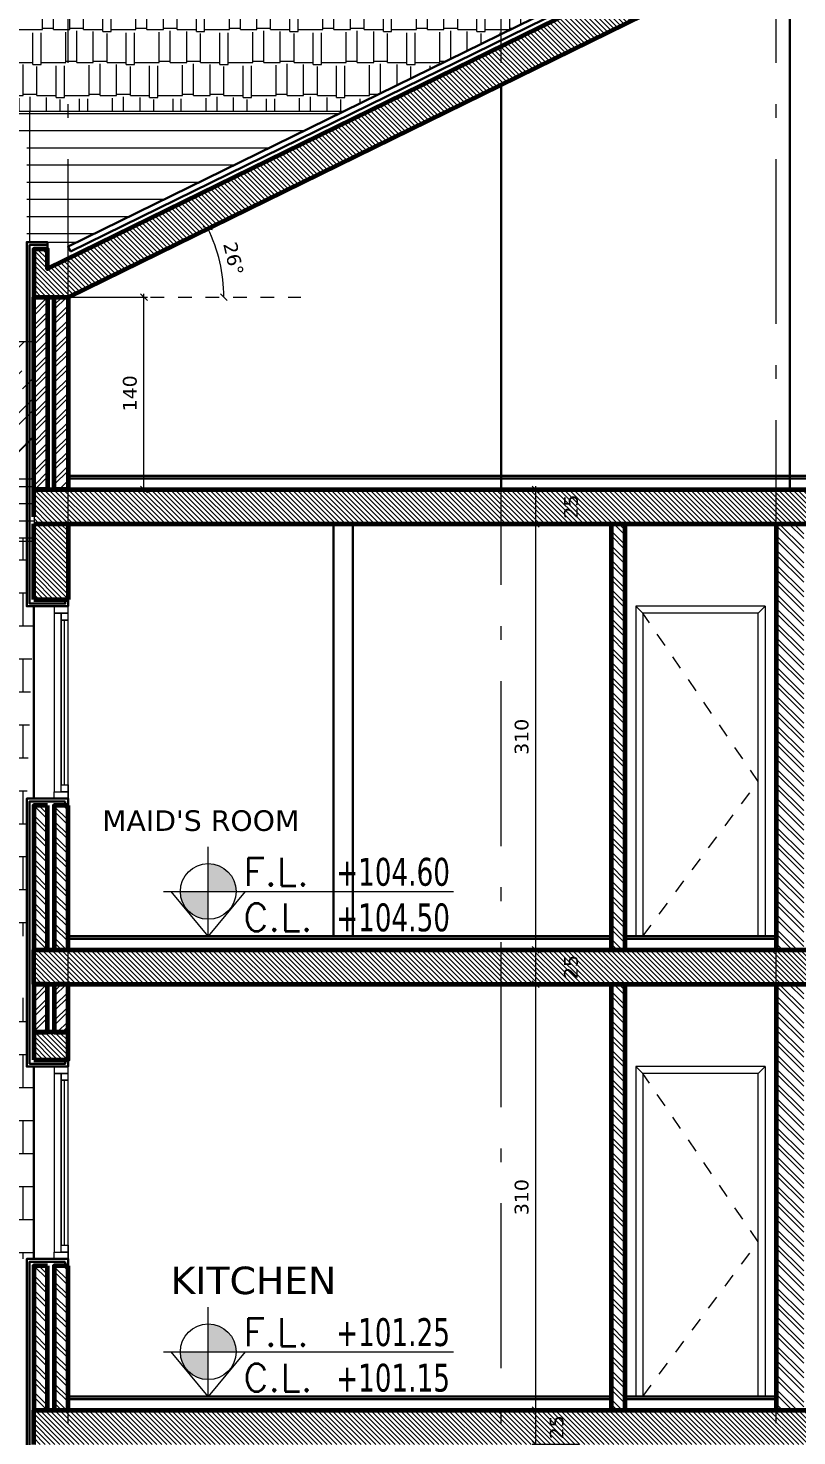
# Model space of a CAD drawing. Header units: inches. Extents: x -48 to 777, y -156 to 510.
# Drawn here: x 688.13 to 693.72, y -47.2 to -36.95 of the extents above; entities that cross this region are included whole.
import ezdxf
from ezdxf.enums import TextEntityAlignment as Align

# ---------------------------------------------------------------- set-up
doc = ezdxf.new("R2010")
doc.units = ezdxf.units.IN
doc.header["$MEASUREMENT"] = 0
for name, pattern in [('ACAD_ISO10W100', [18, 12, -3, 0, -3]), ('HIDDEN', [0.375, 0.25, -0.125]), ('NUHA', [1.45, 0.75, -0.25, 0.2, -0.25])]:
    doc.linetypes.add(name, pattern=pattern)
doc.layers.get('Defpoints').update_dxf_attribs({"lineweight": 5})
for name, color, linetype, lineweight in [('A-AXIS ST', 251, 'ACAD_ISO10W100', 5), ('A-DIM', 9, 'Continuous', 5), ('A-DOORS', 38, 'Continuous', 20), ('A-HIDDEN', 254, 'HIDDEN', 5), ('A-PILLARS', 1, 'Continuous', 60), ('A-PROJECTION1', 6, 'Continuous', 30), ('A-SIGNS1', 20, 'Continuous', 15), ('A-SIGNS2', 30, 'Continuous', 15), ('A-TEXT', 50, 'Continuous', 15), ('A-WALLS', 7, 'Continuous', 60), ('C-STONE', 42, 'Continuous', 30), ('D-GLASS', 171, 'Continuous', 20), ('D-METAL', 156, 'Continuous', 20), ('D-WOOD', 32, 'Continuous', 20), ('H-GLASS', 111, 'Continuous', 5), ('H-PILLARS', 61, 'Continuous', 5), ('H-WALLS', 51, 'Continuous', 5), ('H-WOOD', 26, 'Continuous', 5)]:
    doc.layers.add(name, color=color, linetype=linetype, lineweight=lineweight)
doc.layers.add('H-STONE', color=7, linetype='Continuous', lineweight=5, true_color=0xc8bd6a)
doc.layers.add('HH-DARK GREY', color=7, linetype='Continuous', lineweight=5, true_color=0x404040)
doc.styles.add('ROMAND', font='verdana.ttf')
doc.styles.add('ROMANS', font='romans__.ttf', dxfattribs={"height": 0.14})
doc.dimstyles.new('M-1.50', dxfattribs={"dimtxt": 0.1, "dimasz": 0.05, "dimexe": 0.025, "dimexo": 0.025, "dimgap": 0.05, "dimtad": 1, "dimlfac": 100, "dimrnd": 0.5, "dimzin": 9, "dimdsep": 46, "dimtxsty": 'ROMAND', "dimblk": 'OBLIQUE', "dimcen": 1, "dimdle": 0.025, "dimclrd": 256, "dimclre": 256, "dimclrt": 2, "dimadec": 0, "dimazin": 0, "dimtfac": 0.666667, "dimtmove": 2, "dimatfit": 3, "dimfxl": 0.04, "dimtolj": 1, "dimtzin": 5, "dimlwd": -1, "dimlwe": -1, "dimarcsym": 0})
pattern_1 = [(135, (35.673634, 88.62059), (-0.053033009, -0.053033009), []), (135, (35.673634, 88.65595), (-0.053033009, -0.053033009), [])]
pattern_2 = [(0, (545.0552, -51.86235), (0, 0.24), []), (90, (545.0552, -51.86235), (-0.24, 0.24), [0.24, -0.24])]
pattern_3 = [(135, (35.673634, 91.97059), (-0.053033009, -0.053033009), []), (135, (35.673634, 92.00595), (-0.053033009, -0.053033009), [])]
pattern_4 = [(45, (248.9044, -345.3776), (-0.053033009, 0.053033009), []), (45, (248.93976, -345.3776), (-0.053033009, 0.053033009), [])]
pattern_5 = [(45, (532.505204, -55.21235), (-0.05303301, 0.05303301), []), (45, (532.54056, -55.21235), (-0.05303301, 0.05303301), [])]

# ---------------------------------------------------------------- blocks, each defined once
blk = doc.blocks.new('GXFHGCGFCD')
at = {"layer": 'A-SIGNS1', "linetype": 'NUHA'}
h = blk.add_hatch(color=256, dxfattribs=at)
h.paths.add_polyline_path([(90.3819, 61.3301), (90.3819, 61.1701), (90.5419, 61.1701, 0.414214)])
h.paths.add_polyline_path([(90.3819, 61.1701), (90.2219, 61.1701, 0.414214), (90.3819, 61.0101)])
at = {"layer": 'A-SIGNS1'}
for p, q in [((90.3819, 60.9141), (90.3819, 61.4261)), ((90.1259, 61.1701), (91.7898, 61.1701))]:
    blk.add_line(p, q, dxfattribs=at)
blk.add_circle((90.3819, 61.1701), 0.16, dxfattribs=at)
blk = doc.blocks.new('DGXFHXFGDFD')
at = {"layer": 'A-SIGNS1'}
blk.add_blockref('GXFHGCGFCD', (0, 0), dxfattribs=at)
at = {"layer": 'A-SIGNS2', "linetype": 'NUHA', "style": 'ROMANS'}
for s, p in [('F.L.', (90.5835, 61.2031)), ('C.L.', (90.5835, 60.9413))]:
    blk.add_text(s, height=0.16, dxfattribs=at).set_placement(p)
at = {"layer": 'A-SIGNS2', "style": 'ROMANS', "width": 0.910135, "flags": 4}
for tag, p, p2 in [('NIV.FINI', (91.1159, 61.2031), (91.7898, 61.2031)), ('NIV.BETON', (91.1159, 60.9413), (91.7898, 60.9413))]:
    blk.add_attdef(tag, text='', height=0.16, dxfattribs=at).set_placement(p, p2, align=Align.FIT)
blk = doc.blocks.new('_Oblique')
at = {"color": 0, "linetype": 'ByBlock', "lineweight": -2}
blk.add_line((-0.5, -0.5), (0.5, 0.5), dxfattribs=at)
blk = doc.blocks.new('*D2207')
at = {"layer": 'A-DIM', "transparency": 16777216}
for p, q in [((691.824, -47.285), (691.824, -46.985)), ((692.142, -47.26), (691.799, -47.26))]:
    blk.add_line(p, q, dxfattribs=at)
at = {"layer": 'Defpoints', "color": 0, "transparency": 16777216}
for p in [(691.824, -47.01), (691.824, -47.01), (692.167, -47.26)]:
    blk.add_point(p, dxfattribs=at)
at = {"layer": 'A-DIM', "transparency": 16777216, "xscale": 0.05, "yscale": 0.05, "zscale": 0.05}
for p, rotation in [((691.824, -47.01), 90), ((691.824, -47.26), 270)]:
    blk.add_blockref('_Oblique', p, dxfattribs=dict(at, rotation=rotation))
at = {"layer": 'A-DIM', "color": 2, "transparency": 16777216, "insert": (691.977, -47.135), "char_height": 0.1, "attachment_point": 5, "rotation": 90, "style": 'ROMAND'}
blk.add_mtext('\\A1;25', dxfattribs=at)
blk = doc.blocks.new('*D2208')
at = {"layer": 'A-DIM', "transparency": 16777216}
for p, q in [((691.824, -47.035), (691.824, -43.885)), ((692.142, -47.01), (691.799, -47.01))]:
    blk.add_line(p, q, dxfattribs=at)
at = {"layer": 'Defpoints', "color": 0, "transparency": 16777216}
for p in [(691.824, -43.91), (691.824, -43.91), (692.167, -47.01)]:
    blk.add_point(p, dxfattribs=at)
at = {"layer": 'A-DIM', "transparency": 16777216, "xscale": 0.05, "yscale": 0.05, "zscale": 0.05}
for p, rotation in [((691.824, -43.91), 90), ((691.824, -47.01), 270)]:
    blk.add_blockref('_Oblique', p, dxfattribs=dict(at, rotation=rotation))
at = {"layer": 'A-DIM', "color": 2, "transparency": 16777216, "insert": (691.722, -45.46), "char_height": 0.1, "attachment_point": 5, "rotation": 90, "style": 'ROMAND'}
blk.add_mtext('\\A1;310', dxfattribs=at)
blk = doc.blocks.new('*D2209')
at = {"layer": 'A-DIM', "transparency": 16777216}
blk.add_line((691.824, -43.935), (691.824, -43.635), dxfattribs=at)
at = {"layer": 'Defpoints', "color": 0, "transparency": 16777216}
for p in [(691.824, -43.66), (691.824, -43.66), (691.824, -43.91)]:
    blk.add_point(p, dxfattribs=at)
at = {"layer": 'A-DIM', "transparency": 16777216, "xscale": 0.05, "yscale": 0.05, "zscale": 0.05}
for p, rotation in [((691.824, -43.66), 90), ((691.824, -43.91), 270)]:
    blk.add_blockref('_Oblique', p, dxfattribs=dict(at, rotation=rotation))
at = {"layer": 'A-DIM', "color": 2, "transparency": 16777216, "insert": (692.081, -43.785), "char_height": 0.1, "attachment_point": 5, "rotation": 90, "style": 'ROMAND'}
blk.add_mtext('\\A1;25', dxfattribs=at)
blk = doc.blocks.new('*D2210')
at = {"layer": 'A-DIM', "transparency": 16777216}
blk.add_line((691.824, -43.685), (691.824, -40.535), dxfattribs=at)
at = {"layer": 'Defpoints', "color": 0, "transparency": 16777216}
for p in [(691.824, -40.56), (691.824, -40.56), (691.824, -43.66)]:
    blk.add_point(p, dxfattribs=at)
at = {"layer": 'A-DIM', "transparency": 16777216, "xscale": 0.05, "yscale": 0.05, "zscale": 0.05}
for p, rotation in [((691.824, -40.56), 90), ((691.824, -43.66), 270)]:
    blk.add_blockref('_Oblique', p, dxfattribs=dict(at, rotation=rotation))
at = {"layer": 'A-DIM', "color": 2, "transparency": 16777216, "insert": (691.722, -42.11), "char_height": 0.1, "attachment_point": 5, "rotation": 90, "style": 'ROMAND'}
blk.add_mtext('\\A1;310', dxfattribs=at)
blk = doc.blocks.new('*D2211')
at = {"layer": 'A-DIM', "transparency": 16777216}
blk.add_line((691.824, -40.585), (691.824, -40.285), dxfattribs=at)
at = {"layer": 'Defpoints', "color": 0, "transparency": 16777216}
for p in [(691.824, -40.31), (691.824, -40.31), (691.824, -40.56)]:
    blk.add_point(p, dxfattribs=at)
at = {"layer": 'A-DIM', "transparency": 16777216, "xscale": 0.05, "yscale": 0.05, "zscale": 0.05}
for p, rotation in [((691.824, -40.31), 90), ((691.824, -40.56), 270)]:
    blk.add_blockref('_Oblique', p, dxfattribs=dict(at, rotation=rotation))
at = {"layer": 'A-DIM', "color": 2, "transparency": 16777216, "insert": (692.081, -40.435), "char_height": 0.1, "attachment_point": 5, "rotation": 90, "style": 'ROMAND'}
blk.add_mtext('\\A1;25', dxfattribs=at)
blk = doc.blocks.new('*D2237')
at = {"layer": 'A-DIM', "transparency": 16777216}
blk.add_line((691.824, -40.585), (691.824, -40.285), dxfattribs=at)
at = {"layer": 'Defpoints', "color": 0, "transparency": 16777216}
for p in [(691.824, -40.31), (691.824, -40.31), (691.824, -40.56)]:
    blk.add_point(p, dxfattribs=at)
at = {"layer": 'A-DIM', "transparency": 16777216, "xscale": 0.05, "yscale": 0.05, "zscale": 0.05}
for p, rotation in [((691.824, -40.31), 90), ((691.824, -40.56), 270)]:
    blk.add_blockref('_Oblique', p, dxfattribs=dict(at, rotation=rotation))
at = {"layer": 'A-DIM', "color": 2, "transparency": 16777216, "insert": (692.081, -40.435), "char_height": 0.1, "attachment_point": 5, "rotation": 90, "style": 'ROMAND'}
blk.add_mtext('\\A1;25', dxfattribs=at)
blk = doc.blocks.new('*D2239')
at = {"layer": 'A-DIM', "transparency": 16777216}
for p, q in [((688.448, -38.91), (689, -38.91)), ((688.975, -40.335), (688.975, -38.885)), ((688.448, -40.31), (689, -40.31))]:
    blk.add_line(p, q, dxfattribs=at)
at = {"layer": 'Defpoints', "color": 0, "transparency": 16777216}
for p in [(688.423, -38.91), (688.975, -38.91), (688.423, -40.31)]:
    blk.add_point(p, dxfattribs=at)
at = {"layer": 'A-DIM', "transparency": 16777216, "xscale": 0.05, "yscale": 0.05, "zscale": 0.05}
for p, rotation in [((688.975, -38.91), 90), ((688.975, -40.31), 270)]:
    blk.add_blockref('_Oblique', p, dxfattribs=dict(at, rotation=rotation))
at = {"layer": 'A-DIM', "color": 2, "transparency": 16777216, "insert": (688.873, -39.61), "char_height": 0.1, "attachment_point": 5, "rotation": 90, "style": 'ROMAND'}
blk.add_mtext('\\A1;140', dxfattribs=at)
blk = doc.blocks.new('*D2417')
at = {"layer": 'A-DIM', "transparency": 16777216}
blk.add_arc((688.423, -38.91), 1.133, 0, 26.1646, dxfattribs=at)
at = {"layer": 'Defpoints', "color": 0, "transparency": 16777216}
for p in [(694.573, -35.888), (689.543, -38.738), (688.423, -38.91), (688.423, -38.91), (690.116, -38.91)]:
    blk.add_point(p, dxfattribs=at)
at = {"layer": 'A-DIM', "transparency": 16777216, "xscale": 0.05, "yscale": 0.05, "zscale": 0.05}
for p, rotation in [((689.44, -38.41), 116.1646094102182), ((689.556, -38.91), 270.0000003872761)]:
    blk.add_blockref('_Oblique', p, dxfattribs=dict(at, rotation=rotation))
at = {"layer": 'A-DIM', "color": 2, "transparency": 16777216, "insert": (689.626, -38.63), "char_height": 0.1, "attachment_point": 5, "rotation": 283.0823, "style": 'ROMAND'}
blk.add_mtext('\\A1;26°', dxfattribs=at)

msp = doc.modelspace()

# ---------------------------------------------------------------- hatches: boundary and pattern name
at = {"layer": 'H-GLASS'}
h = msp.add_hatch(dxfattribs=at)
h.set_pattern_fill('AR-RROOF', color=256, scale=0.3, angle=45)
h.set_pattern_definition([(45, (681.93986, 340.34987), (0.25455844, 0.6788225), [4.5, -0.6, 1.5, -0.3]), (45, (682.11593, 340.73808), (-0.49426764, 0.07000357), [0.9, -0.099, 1.8, -0.225]), (45, (681.86562, 340.63625), (0.96095812, 1.24521504), [2.4, -0.42, 1.2, -0.3])])
h.paths.add_polyline_path([(685.50002, -39.23483), (685.50002, -40.23483), (688.18002, -40.23483), (688.18002, -39.23483)])
at = {"layer": 'H-PILLARS'}
h = msp.add_hatch(dxfattribs=at)
h.set_pattern_fill('ANSI31', color=256, scale=0.2, angle=90)
h.set_pattern_definition([(135, (590.396156, -335.32274), (-0.0176776695, -0.0176776695), [])])
h.paths.add_polyline_path([(694.57293, -35.88837), (700.72293, -38.90983), (700.97293, -38.90983), (700.97293, -38.55983), (700.87293, -38.55983), (700.87293, -38.70499), (694.57293, -35.60983), (688.27293, -38.70499), (688.27293, -38.55983), (688.17293, -38.55983), (688.17293, -38.90983), (688.42293, -38.90983)])
h = msp.add_hatch(dxfattribs=at)
h.set_pattern_fill('ANSI31', color=256, scale=0.2, angle=90)
h.set_pattern_definition([(135, (67.286342, 6.443808), (-0.0176776695, -0.0176776695), [])])
h.paths.add_polyline_path([(700.97293, -40.30983), (688.17293, -40.30983), (688.17293, -40.55983), (700.97293, -40.55983)])
h = msp.add_hatch(dxfattribs=at)
h.set_pattern_fill('ANSI31', color=256, scale=0.2, angle=90)
h.set_pattern_definition([(135, (67.286342, 6.443808), (-0.0176776695, -0.0176776695), [])])
h.paths.add_polyline_path([(700.97293, -40.30983), (688.17293, -40.30983), (688.17293, -40.55983), (700.97293, -40.55983)])
h = msp.add_hatch(dxfattribs=at)
h.set_pattern_fill('ANSI31', color=256, scale=0.2, angle=90)
h.set_pattern_definition([(135, (-825.839828, -280.471009), (-0.01767766953, -0.01767766953), [])])
h.paths.add_polyline_path([(688.42293, -40.55983), (688.17293, -40.55983), (688.17293, -41.10983), (688.42293, -41.10983)])
h = msp.add_hatch(dxfattribs=at)
h.set_pattern_fill('ANSI31', color=256, scale=0.2, angle=90)
h.set_pattern_definition([(135, (-31.713658, 6.443808), (-0.0176776695, -0.0176776695), [])])
h.paths.add_polyline_path([(700.97293, -43.65983), (688.17293, -43.65983), (688.17293, -43.90983), (700.97293, -43.90983)])
h = msp.add_hatch(dxfattribs=at)
h.set_pattern_fill('ANSI31', color=256, scale=0.2, angle=90)
h.set_pattern_definition([(135, (532.505204, -55.21235), (-0.0176776695, -0.0176776695), [])])
h.paths.add_polyline_path([(688.17293, -44.45983), (688.42293, -44.45983), (688.42293, -44.25983), (688.17293, -44.25983)])
h = msp.add_hatch(dxfattribs=at)
h.set_pattern_fill('ANSI31', color=256, scale=0.2, angle=90)
h.set_pattern_definition([(135, (-130.713658, 6.443808), (-0.0176776695, -0.0176776695), [])])
h.paths.add_polyline_path([(702.52293, -47.00983), (688.17293, -47.00983), (688.17293, -47.25983), (702.52293, -47.25983)])
h.paths.add_polyline_path([(700.97293, -50.35983), (700.87293, -50.35983), (688.17293, -50.35983), (688.17293, -50.60983), (688.42293, -50.60983), (700.97293, -50.60983)])
at = {"layer": 'H-STONE'}
h = msp.add_hatch(dxfattribs=at)
h.set_pattern_fill('AR-B816', color=256, scale=0.03)
h.set_pattern_definition(pattern_2)
h.paths.add_polyline_path([(688.17293, -41.15983), (688.12293, -41.15983), (688.12293, -40.65983), (685.67293, -40.65983), (685.67293, -43.55983), (686.27075, -43.55983), (686.27075, -41.15983), (687.17075, -41.15983), (687.17075, -43.55983), (688.12293, -43.55983), (688.12293, -42.55983)])
h = msp.add_hatch(dxfattribs=at)
h.set_pattern_fill('AR-B816', color=256, scale=0.03)
h.set_pattern_definition(pattern_2)
h.paths.add_polyline_path([(688.17293, -44.50983), (688.12293, -44.50983), (688.12293, -44.00983), (686.92293, -44.00983), (685.67293, -44.00983), (685.67293, -46.90983), (685.75293, -46.90983), (685.75293, -45.90983), (686.27075, -45.90983), (686.27075, -44.50983), (687.17075, -44.50983), (687.17075, -45.90983), (688.12293, -45.90983), (688.17293, -45.90983)])
at = {"layer": 'H-WALLS'}
h = msp.add_hatch(dxfattribs=at)
h.set_pattern_fill('ANSI32', color=256, scale=0.2)
h.set_pattern_definition(pattern_4)
h.paths.add_polyline_path([(688.17293, -38.90983), (688.27293, -38.90983), (688.27293, -40.30983), (688.17293, -40.30983)])
h = msp.add_hatch(dxfattribs=at)
h.set_pattern_fill('ANSI32', color=256, scale=0.2)
h.set_pattern_definition(pattern_4)
h.paths.add_polyline_path([(688.32293, -38.90983), (688.42293, -38.90983), (688.42293, -40.30983), (688.32293, -40.30983)])
h = msp.add_hatch(dxfattribs=at)
h.set_pattern_fill('ANSI32', color=256, scale=0.2, angle=90)
h.set_pattern_definition([(135, (-130.71366, 13.14381), (-0.0530330086, -0.0530330086), []), (135, (-130.71366, 13.17916), (-0.0530330086, -0.0530330086), [])])
h.paths.add_polyline_path([(692.47293, -40.55983), (692.37293, -40.55983), (692.37293, -43.65983), (692.47293, -43.65983)])
h.paths.add_polyline_path([(693.77293, -40.55983), (693.57293, -40.55983), (693.57293, -43.65983), (693.77293, -43.65983)])
h = msp.add_hatch(dxfattribs=at)
h.set_pattern_fill('ANSI32', color=256, scale=0.2, angle=90)
h.set_pattern_definition(pattern_3)
h.paths.add_polyline_path([(688.27293, -42.60983), (688.17293, -42.60983), (688.17293, -43.65983), (688.27293, -43.65983)])
h = msp.add_hatch(dxfattribs=at)
h.set_pattern_fill('ANSI32', color=256, scale=0.2, angle=90)
h.set_pattern_definition(pattern_3)
h.paths.add_polyline_path([(688.42293, -42.60983), (688.32293, -42.60983), (688.32293, -43.65983), (688.42293, -43.65983)])
h = msp.add_hatch(dxfattribs=at)
h.set_pattern_fill('ANSI32', color=256, scale=0.2)
h.set_pattern_definition(pattern_5)
h.paths.add_polyline_path([(688.17293, -44.25983), (688.27293, -44.25983), (688.27293, -43.90983), (688.17293, -43.90983)])
h = msp.add_hatch(dxfattribs=at)
h.set_pattern_fill('ANSI32', color=256, scale=0.2)
h.set_pattern_definition(pattern_5)
h.paths.add_polyline_path([(688.32293, -44.25983), (688.42293, -44.25983), (688.42293, -43.90983), (688.32293, -43.90983)])
h = msp.add_hatch(dxfattribs=at)
h.set_pattern_fill('ANSI32', color=256, scale=0.2, angle=90)
h.set_pattern_definition([(135, (-130.71366, 9.79381), (-0.0530330086, -0.0530330086), []), (135, (-130.71366, 9.82916), (-0.0530330086, -0.0530330086), [])])
h.paths.add_polyline_path([(692.47293, -43.90983), (692.37293, -43.90983), (692.37293, -47.00983), (692.47293, -47.00983)])
h.paths.add_polyline_path([(693.77293, -43.90983), (693.57293, -43.90983), (693.57293, -47.00983), (693.77293, -47.00983)])
h = msp.add_hatch(dxfattribs=at)
h.set_pattern_fill('ANSI32', color=256, scale=0.2, angle=90)
h.set_pattern_definition(pattern_1)
h.paths.add_polyline_path([(688.27293, -45.95983), (688.17293, -45.95983), (688.17293, -47.00983), (688.27293, -47.00983)])
h = msp.add_hatch(dxfattribs=at)
h.set_pattern_fill('ANSI32', color=256, scale=0.2, angle=90)
h.set_pattern_definition(pattern_1)
h.paths.add_polyline_path([(688.42293, -45.95983), (688.32293, -45.95983), (688.32293, -47.00983), (688.42293, -47.00983)])
at = {"layer": 'H-WOOD'}
h = msp.add_hatch(dxfattribs=at)
h.set_pattern_fill('ANSI31', color=256, angle=135)
h.set_pattern_definition([(180, (590.39616, -335.32274), (-1e-17, -0.125), [])])
h.paths.add_polyline_path([(688.12293, -37.80983), (688.12293, -38.50983), (688.14293, -38.50983), (688.14293, -37.56002), (687.02293, -37.55983), (687.02293, -38.50983), (687.22293, -38.50983), (687.22293, -37.80983)])
h = msp.add_hatch(dxfattribs=at)
h.set_pattern_fill('ANSI31', color=256, angle=135)
h.set_pattern_definition([(180, (590.3682, -337.32274), (-1e-17, -0.125), [])])
h.paths.add_polyline_path([(690.4224, -37.55983), (688.14293, -37.56003), (688.14293, -38.51003), (688.27293, -38.51003), (688.48873, -38.51003)])
h = msp.add_hatch(dxfattribs=at)
h.set_pattern_fill('ANSI31', color=256, angle=135)
h.set_pattern_definition([(180, (530.6823, -48.53735), (-3e-17, -0.125), [])])
h.paths.add_polyline_path([(685.40002, -40.23483), (685.40002, -40.68483), (688.18002, -40.68483), (688.18002, -40.23483)])
at = {"layer": 'HH-DARK GREY'}
h = msp.add_hatch(dxfattribs=at)
h.set_pattern_fill('AR-RSHKE', color=256, scale=0.02)
h.set_pattern_definition([(0, (590.39616, -335.52274), (0.51, 0.24), [0.12, -0.1, 0.14, -0.06, 0.18, -0.08]), (0, (590.51616, -335.51274), (0.51, 0.24), [0.1, -0.38, 0.08, -0.12]), (0, (590.75616, -335.53774), (0.51, 0.24), [0.06, -0.62]), (90, (590.39616, -335.52274), (-0.17, 0.24), [0.23, -0.73]), (90, (590.51616, -335.52274), (-0.17, 0.24), [0.225, -0.735]), (90, (590.61616, -335.52274), (-0.17, 0.24), [0.21, -0.75]), (90, (590.75616, -335.53774), (-0.17, 0.24), [0.23, -0.73]), (90, (590.81616, -335.53774), (-0.17, 0.24), [0.23, -0.73]), (90, (590.99616, -335.52274), (-0.17, 0.24), [0.22, -0.74])])
h.paths.add_polyline_path([(688.72293, -35.5207), (685.68712, -38.50983), (687.02293, -38.50983), (687.02293, -37.55983), (688.17293, -37.56003), (690.4224, -37.55983), (694.57293, -35.5207)])

# ---------------------------------------------------------------- linework, layer by layer
at = {"layer": 'A-AXIS ST', "ltscale": 0.1}
for p, q in [((688.42293, -58.10497), (688.42293, -32.2505)), ((691.57293, -58.10497), (691.57293, -32.2505)), ((693.57293, -58.10497), (693.57293, -32.2505))]:
    msp.add_line(p, q, dxfattribs=at)
at = {"layer": 'A-DOORS'}
for p, q in [((692.55293, -41.15983), (692.55293, -43.55983)), ((693.49293, -41.15983), (692.55293, -41.15983)), ((692.60293, -41.20983), (692.55293, -41.15983)), ((693.44293, -41.20983), (693.49293, -41.15983)), ((693.49293, -41.15983), (693.49293, -43.55983)), ((692.55293, -44.50983), (692.55293, -46.90983)), ((693.49293, -44.50983), (692.55293, -44.50983)), ((692.60293, -44.55983), (692.55293, -44.50983)), ((693.44293, -44.55983), (693.49293, -44.50983)), ((693.49293, -44.50983), (693.49293, -46.90983))]:
    msp.add_line(p, q, dxfattribs=at)
for points in [[(693.44293, -41.20983), (692.60293, -41.20983), (692.60293, -43.55983), (693.44293, -43.55983)], [(693.44293, -44.55983), (692.60293, -44.55983), (692.60293, -46.90983), (693.44293, -46.90983)]]:
    msp.add_lwpolyline(points, close=True, dxfattribs=at)
at = {"layer": 'A-HIDDEN', "ltscale": 0.4}
msp.add_line((688.42293, -38.90983), (690.11602, -38.90983), dxfattribs=at)
for points in [[(692.60293, -43.55983), (693.44293, -42.43483), (692.60293, -41.20983)], [(692.60293, -46.90983), (693.44293, -45.78483), (692.60293, -44.55983)]]:
    msp.add_lwpolyline(points, dxfattribs=at)
at = {"layer": 'A-PILLARS'}
for p, q in [((688.17293, -40.50983), (688.17293, -40.25983)), ((688.17293, -40.50983), (688.17293, -40.25983)), ((688.17293, -40.30983), (700.97293, -40.30983)), ((688.17293, -40.30983), (700.97293, -40.30983)), ((688.17293, -40.55983), (700.97293, -40.55983)), ((688.17293, -41.10983), (688.17293, -40.55983)), ((688.17293, -40.55983), (700.97293, -40.55983)), ((688.42293, -40.55983), (688.42293, -41.10983)), ((688.17293, -41.10983), (688.42293, -41.10983)), ((688.17293, -43.65983), (700.97293, -43.65983)), ((688.17293, -43.90983), (688.17293, -43.65983)), ((688.17293, -43.90983), (688.17293, -43.65983)), ((688.17293, -43.90983), (688.17293, -43.65983)), ((688.17293, -43.90983), (700.97293, -43.90983)), ((688.17293, -47.00983), (702.52293, -47.00983)), ((688.17293, -47.25983), (688.17293, -47.00983))]:
    msp.add_line(p, q, dxfattribs=at)
msp.add_lwpolyline([(694.57293, -35.88837), (700.72293, -38.90983), (700.97293, -38.90983), (700.97293, -38.55983), (700.87293, -38.55983), (700.87293, -38.70499), (694.57293, -35.60983), (688.27293, -38.70499), (688.27293, -38.55983), (688.17293, -38.55983), (688.17293, -38.90983), (688.42293, -38.90983), (694.57293, -35.88837)], dxfattribs=at)
msp.add_lwpolyline([(688.17293, -44.45983), (688.42293, -44.45983), (688.42293, -44.25983), (688.17293, -44.25983)], close=True, dxfattribs=at)
at = {"layer": 'A-PROJECTION1'}
for p, q in [((693.67293, -36.33054), (693.67293, -40.30983)), ((691.57293, -37.36226), (691.57293, -40.30983)), ((690.35293, -40.55983), (690.35293, -43.55983)), ((690.49293, -40.55983), (690.49293, -43.55983)), ((688.17293, -41.15983), (688.17293, -42.55983)), ((688.17293, -44.50983), (688.17293, -45.90983))]:
    msp.add_line(p, q, dxfattribs=at)
at = {"layer": 'A-SIGNS1'}
for points in [[(689.71034, -43.23543), (689.44244, -43.55983), (689.17244, -43.23543)], [(689.71034, -46.58543), (689.44244, -46.90983), (689.17244, -46.58543)]]:
    msp.add_lwpolyline(points, dxfattribs=at)
at = {"layer": 'A-WALLS'}
for p, q in [((692.37293, -40.55983), (692.37293, -43.65983)), ((692.47293, -40.55983), (692.47293, -43.65983)), ((693.57293, -40.55983), (693.57293, -43.65983)), ((692.37293, -43.90983), (692.37293, -47.00983)), ((692.47293, -43.90983), (692.47293, -47.00983)), ((693.57293, -43.90983), (693.57293, -47.00983))]:
    msp.add_line(p, q, dxfattribs=at)
at = {"layer": 'A-WALLS', "linetype": 'Continuous'}
for points in [[(688.17293, -38.90983), (688.27293, -38.90983), (688.27293, -40.30983), (688.17293, -40.30983)], [(688.32293, -38.90983), (688.42293, -38.90983), (688.42293, -40.30983), (688.32293, -40.30983)], [(688.17293, -44.25983), (688.27293, -44.25983), (688.27293, -43.90983), (688.17293, -43.90983)], [(688.32293, -44.25983), (688.42293, -44.25983), (688.42293, -43.90983), (688.32293, -43.90983)]]:
    msp.add_lwpolyline(points, close=True, dxfattribs=at)
at = {"layer": 'A-WALLS'}
for points in [[(688.27293, -42.60983), (688.17293, -42.60983), (688.17293, -43.65983), (688.27293, -43.65983)], [(688.42293, -42.60983), (688.32293, -42.60983), (688.32293, -43.65983), (688.42293, -43.65983)], [(688.27293, -45.95983), (688.17293, -45.95983), (688.17293, -47.00983), (688.27293, -47.00983)], [(688.42293, -45.95983), (688.32293, -45.95983), (688.32293, -47.00983), (688.42293, -47.00983)]]:
    msp.add_lwpolyline(points, close=True, dxfattribs=at)
at = {"layer": 'C-STONE'}
for p, q in [((688.42293, -40.20983), (700.72293, -40.20983)), ((688.42293, -40.22983), (700.72293, -40.22983)), ((688.37293, -42.60983), (688.42293, -42.60983)), ((688.40293, -42.57983), (688.40293, -42.60983)), ((692.37293, -43.55983), (688.42293, -43.55983)), ((692.37293, -43.57983), (688.42293, -43.57983)), ((693.57293, -43.55983), (692.47293, -43.55983)), ((693.57293, -43.57983), (692.47293, -43.57983)), ((688.42293, -45.90983), (688.12293, -45.90983)), ((688.40293, -45.92983), (688.14293, -45.92983)), ((688.37293, -45.95983), (688.42293, -45.95983)), ((688.40293, -45.92983), (688.40293, -45.95983)), ((692.37293, -46.90983), (688.42293, -46.90983)), ((693.57293, -46.90983), (692.47293, -46.90983)), ((692.37293, -46.92983), (688.42293, -46.92983)), ((693.57293, -46.92983), (692.47293, -46.92983))]:
    msp.add_line(p, q, dxfattribs=at)
msp.add_lwpolyline([(688.44057, -38.57806), (694.57293, -35.56527), (700.7053, -38.57806), (700.72293, -38.54216), (694.57293, -35.5207), (688.42293, -38.54216)], close=True, dxfattribs=at)
for points in [[(688.27293, -38.52983), (688.27293, -38.50983), (688.12293, -38.50983), (688.12293, -40.81316)], [(688.27293, -38.55983), (688.27293, -38.52983), (688.14293, -38.52983), (688.14293, -40.86316)], [(688.12293, -40.25983), (688.12293, -41.15983), (688.42293, -41.15983), (688.42293, -41.10983)], [(688.14293, -40.25983), (688.14293, -41.13983), (688.40293, -41.13983), (688.40293, -41.10983)], [(688.42293, -42.60983), (688.42293, -42.55983), (688.12293, -42.55983), (688.12293, -44.50983), (688.42293, -44.50983), (688.42293, -44.45983)], [(688.40293, -42.57983), (688.14293, -42.57983), (688.14293, -44.48983), (688.40293, -44.48983), (688.40293, -44.45983)], [(688.42293, -43.65983), (688.42293, -43.65983), (688.37293, -43.65983)], [(688.42293, -45.90983), (688.12293, -45.90983), (688.12293, -47.85983), (688.42293, -47.85983), (688.42293, -47.80983)], [(688.40293, -45.92983), (688.14293, -45.92983), (688.14293, -47.83983), (688.40293, -47.83983), (688.40293, -47.80983)], [(688.42293, -45.90983), (688.42293, -45.95983)], [(688.42293, -47.00983), (688.42293, -47.00983), (688.37293, -47.00983)]]:
    msp.add_lwpolyline(points, dxfattribs=at)
at = {"layer": 'D-GLASS'}
msp.add_line((688.18002, -39.23483), (685.50002, -39.23483), dxfattribs=at)
at = {"layer": 'D-METAL'}
for p, q in [((688.39793, -42.45983), (688.39793, -41.25983)), ((688.39793, -45.80983), (688.39793, -44.60983))]:
    msp.add_line(p, q, dxfattribs=at)
for points in [[(688.42293, -41.20983), (688.42293, -41.15983), (688.32293, -41.15983), (688.32293, -41.20983)], [(688.32293, -42.50983), (688.37293, -42.50983), (688.37293, -41.20983), (688.32293, -41.20983)], [(688.37293, -41.25983), (688.42293, -41.25983), (688.42293, -41.20983), (688.37293, -41.20983)], [(688.42293, -41.25983), (688.37293, -41.25983), (688.37293, -42.45983), (688.42293, -42.45983)], [(688.42293, -42.50983), (688.42293, -42.55983), (688.32293, -42.55983), (688.32293, -42.50983)], [(688.37293, -42.45983), (688.42293, -42.45983), (688.42293, -42.50983), (688.37293, -42.50983)], [(688.42293, -44.55983), (688.42293, -44.50983), (688.32293, -44.50983), (688.32293, -44.55983)], [(688.32293, -45.85983), (688.37293, -45.85983), (688.37293, -44.55983), (688.32293, -44.55983)], [(688.37293, -44.60983), (688.42293, -44.60983), (688.42293, -44.55983), (688.37293, -44.55983)], [(688.42293, -44.60983), (688.37293, -44.60983), (688.37293, -45.80983), (688.42293, -45.80983)], [(688.42293, -45.85983), (688.42293, -45.90983), (688.32293, -45.90983), (688.32293, -45.85983)], [(688.37293, -45.80983), (688.42293, -45.80983), (688.42293, -45.85983), (688.37293, -45.85983)]]:
    msp.add_lwpolyline(points, close=True, dxfattribs=at)
at = {"layer": 'D-WOOD'}
msp.add_line((688.17293, -37.56003), (687.02293, -37.55983), dxfattribs=at)
for points in [[(690.4224, -37.55983), (688.14293, -37.56003), (688.14293, -38.51003), (688.27293, -38.51003), (688.48873, -38.51003)], [(688.18002, -40.23483), (685.40002, -40.23483), (685.40002, -40.68483), (688.18002, -40.68483)]]:
    msp.add_lwpolyline(points, close=True, dxfattribs=at)

# ---------------------------------------------------------------- block references
at = {"layer": 'A-SIGNS1'}
ref = msp.add_blockref('DGXFHXFGDFD', (574.91054, -120.75019), dxfattribs=dict(at, xscale=1.267200000000003, yscale=1.267200000000003, zscale=1.267200000000003))
ref.add_attrib('NIV.FINI', '+104.60', dxfattribs={"layer": 'A-SIGNS2', "height": 0.202752, "style": 'ROMAND', "width": 0.680836}).set_placement((690.37256, -43.19358), (691.20053, -43.19358), align=Align.FIT)
ref.add_attrib('NIV.BETON', '+104.50', dxfattribs={"layer": 'A-SIGNS2', "height": 0.202752, "style": 'ROMAND', "width": 0.680836}).set_placement((690.37256, -43.52535), (691.20053, -43.52535), align=Align.FIT)
ref = msp.add_blockref('DGXFHXFGDFD', (574.91054, -124.10019), dxfattribs=dict(at, xscale=1.267200000000003, yscale=1.267200000000003, zscale=1.267200000000003))
ref.add_attrib('NIV.FINI', '+101.25', dxfattribs={"layer": 'A-SIGNS2', "height": 0.202752, "style": 'ROMAND', "width": 0.680836}).set_placement((690.37256, -46.54358), (691.20053, -46.54358), align=Align.FIT)
ref.add_attrib('NIV.BETON', '+101.15', dxfattribs={"layer": 'A-SIGNS2', "height": 0.202752, "style": 'ROMAND', "width": 0.680836}).set_placement((690.37256, -46.87535), (691.20053, -46.87535), align=Align.FIT)

# ---------------------------------------------------------------- texts
at = {"layer": 'A-TEXT', "style": 'ROMAND'}
for s, insert, char_height, width, attachment_point in [("MAID'S ROOM", (688.67068, -42.64473), 0.15, 2.3447222, 1), ('KITCHEN', (690.37385, -46.16981), 0.2, 2.4947222, 9)]:
    msp.add_mtext(s, dxfattribs=dict(at, insert=insert, char_height=char_height, width=width, attachment_point=attachment_point))

# ---------------------------------------------------------------- dimensions: what is measured, and where the dimension line sits
at = {"layer": 'A-DIM'}
dim = msp.add_angular_dim_2l(base=(689.5429, -38.73802), line1=((688.42293, -38.90983), (690.11602, -38.90983)), line2=((688.42293, -38.90983), (694.57293, -35.88837)), dimstyle='M-1.50', dxfattribs=at)
dim.commit()
dim.dimension.update_dxf_attribs({"geometry": '*D2417', "text_midpoint": (689.62602, -38.63026)})
for base, p1, p2, picture, middle in [((688.97549, -38.90983), (688.42293, -40.30983), (688.42293, -38.90983), '*D2239', (688.87344, -39.60983)), ((691.82449, -40.30983), (691.82449, -40.55983), (691.82449, -40.30983), '*D2211', (692.08074, -40.43483)), ((691.82449, -40.30983), (691.82449, -40.55983), (691.82449, -40.30983), '*D2237', (692.08074, -40.43483)), ((691.82449, -40.55983), (691.82449, -43.65983), (691.82449, -40.55983), '*D2210', (691.72241, -42.10983)), ((691.82449, -43.65983), (691.82449, -43.90983), (691.82449, -43.65983), '*D2209', (692.08074, -43.78483)), ((691.82449, -43.90983), (692.16683, -47.00983), (691.82449, -43.90983), '*D2208', (691.72241, -45.45983)), ((691.82449, -47.00983), (692.16683, -47.25983), (691.82449, -47.00983), '*D2207', (691.97658, -47.13483))]:
    dim = msp.add_linear_dim(base=base, p1=p1, p2=p2, angle=90, dimstyle='M-1.50', dxfattribs=at)
    dim.commit()
    dim.dimension.update_dxf_attribs({"geometry": picture, "text_midpoint": middle})

doc.saveas('drawing.dxf')
